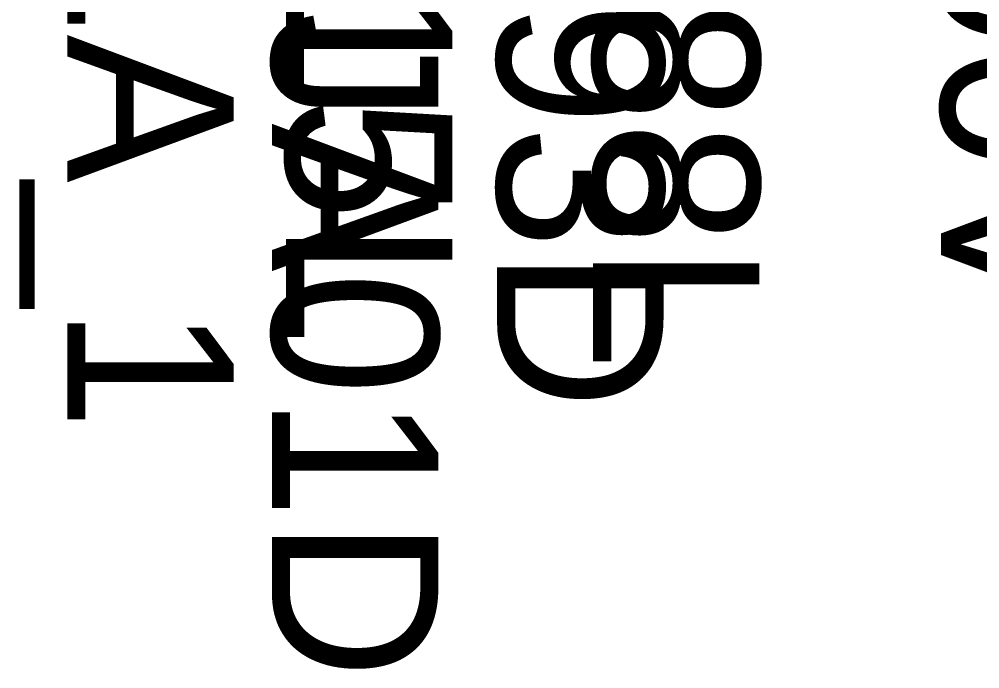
# Model space of a CAD drawing. Extents: x -18 to 179, y -60 to 172.
# Drawn here: x 90.92 to 102.65, y -8.13 to -0.19 of the extents above; entities that cross this region are included whole.
import ezdxf
from ezdxf.enums import TextEntityAlignment as Align

# ---------------------------------------------------------------- set-up
doc = ezdxf.new("R2010")
doc.units = 0
doc.header["$MEASUREMENT"] = 0
doc.layers.add('ASSEMBLY_PART_NUMBERS_TOP', color=102, linetype='CONTINUOUS')
doc.styles.add('VERIBEST_GERBER_0', font='txt')

msp = doc.modelspace()

# ---------------------------------------------------------------- texts
at = {"layer": 'ASSEMBLY_PART_NUMBERS_TOP', "style": 'VERIBEST_GERBER_0'}
for s, p in [('GRM32ER71E226KE15L', (96.21, 26.5)), ('GRM31CR71H225KA88L', (99.96, 26.5)), ('GRM188R71H104KA93D', (98.79, 26)), ('GRM1885C1H471JA01D', (96.04, 22.25)), ('MPZ1608S221A_1', (93.54, 17.75)), ('ERJ-6GEY0R00V', (104.21, 17.75))]:
    msp.add_text(s, height=2.032, rotation=270, dxfattribs=at).set_placement(p, align=Align.TOP_LEFT)

doc.saveas('drawing.dxf')
